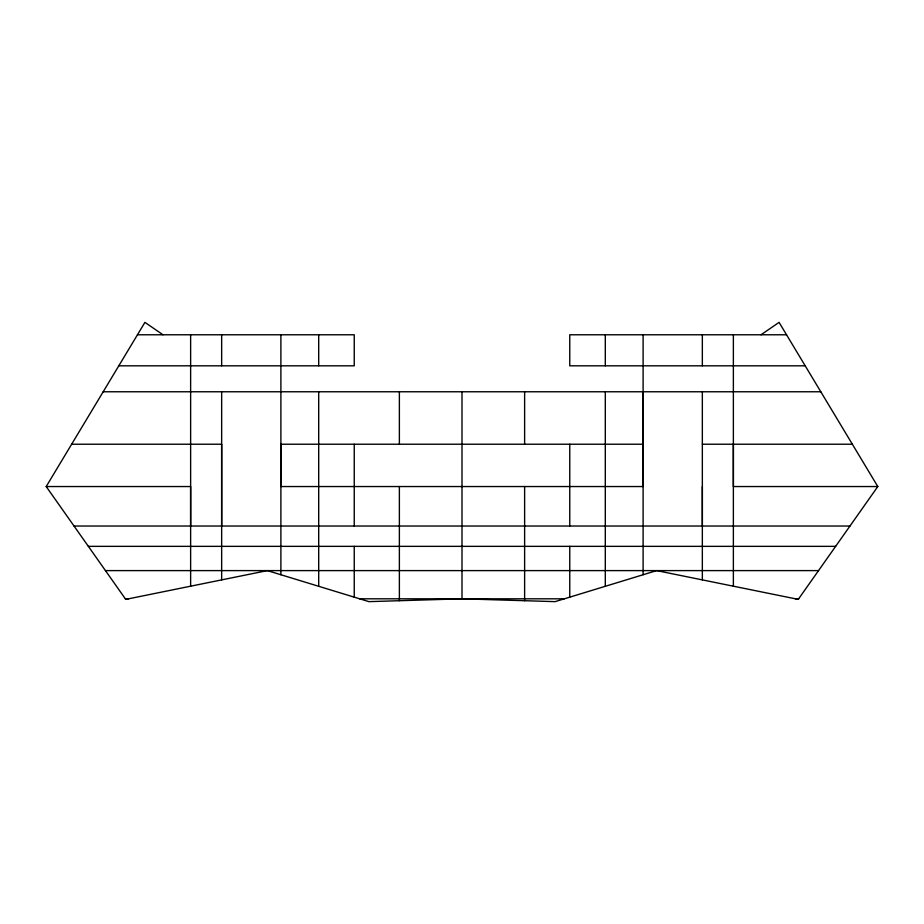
<?xml version="1.0" encoding="UTF-8"?>
<svg xmlns="http://www.w3.org/2000/svg" width="924" height="924" viewBox="0 0 924 924"><rect width="100%" height="100%" fill="white"/><g stroke="black" fill="none" stroke-linecap="round" stroke-linejoin="round"><path stroke-width="1.39" d="M190.633 586.197L190.633 486.544L46.2 486.544L144.929 322.361L162.982 334.777M190.633 526.033L190.633 334.777M221.656 579.891L221.656 391.764M221.656 526.033L221.656 444.225L71.645 444.225M280.896 574.74L280.896 334.777M318.699 391.764L318.699 586.29M318.699 365.812L318.699 334.777M354.238 597.147L354.238 546.35M354.238 444.225L354.238 526.033M399.376 444.225L399.376 391.764M462 391.764L462 598.81L555.093 601.639L656.641 570.605L798.255 599.376L877.8 486.544L779.071 322.361L761.018 334.777M524.624 600.716L524.624 486.544M524.624 444.225L524.624 391.764M569.762 546.35L569.762 597.147M569.762 526.033L569.762 444.225M605.301 586.29L605.301 391.764M643.104 391.764L643.104 486.544L280.896 486.544L280.896 444.225L643.104 444.225M702.344 579.891L702.344 391.764M702.344 526.033L702.344 486.544M733.367 586.197L733.367 444.225M733.367 334.777L733.367 486.544L877.8 486.544M462 598.81L368.907 601.639L267.359 570.605L125.745 599.376L46.2 486.544M137.468 334.777L354.238 334.777L354.238 365.812L118.803 365.812M786.532 334.777L569.762 334.777L569.762 365.812L805.197 365.812M103.199 391.764L820.801 391.764M702.344 444.225L852.355 444.225M74.047 526.033L849.953 526.033M88.358 546.35L835.643 546.35M105.463 570.605L818.537 570.605M125.352 598.81L128.528 598.81M359.679 598.81L564.321 598.81M795.472 598.81L798.648 598.81M702.344 334.777L702.344 365.812M643.104 334.777L643.104 574.74M605.301 334.777L605.301 365.812M399.376 486.544L399.376 600.716M221.656 334.777L221.656 365.812"/></g></svg>
